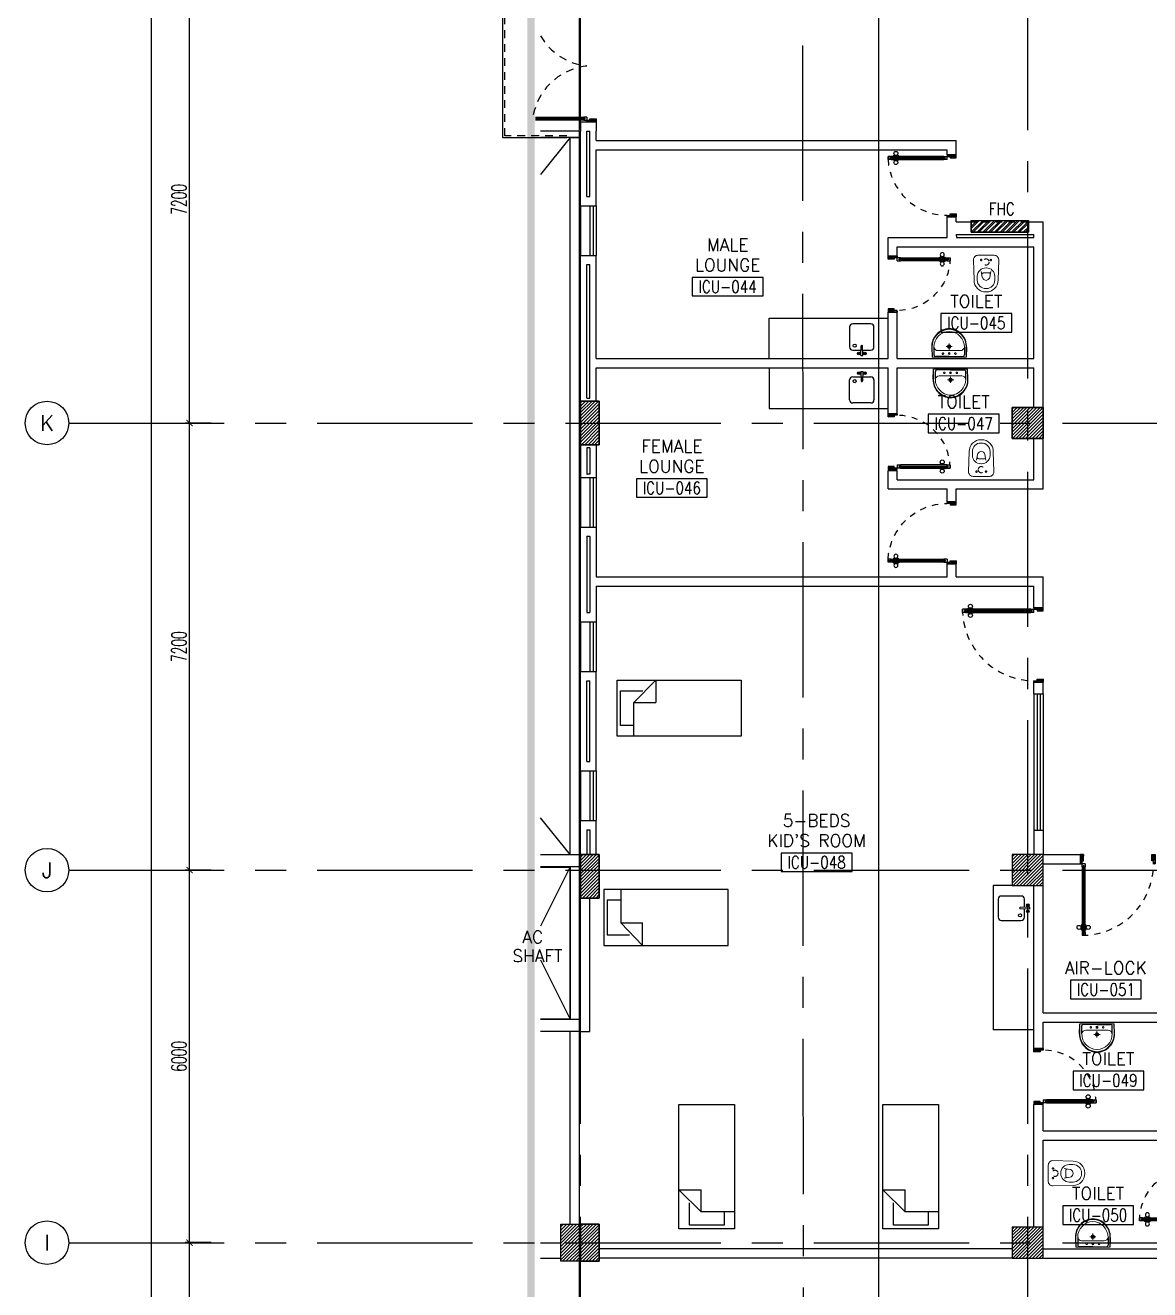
# Model space of a CAD drawing. Extents: x 276011.4 to 276105.3, y 57291.9 to 57371.4.
# Drawn here: x 276011.43 to 276029.54, y 57329.23 to 57349.59 of the extents above; entities that cross this region are included whole.
import ezdxf
from ezdxf.enums import TextEntityAlignment as Align

# ---------------------------------------------------------------- set-up
doc = ezdxf.new("R2010")
doc.units = 0
doc.header["$MEASUREMENT"] = 0
doc.header["$PDMODE"] = 34
for name, pattern in [('CENTER2', [1.125, 0.75, -0.125, 0.125, -0.125]), ('CENTERX2', [4, 2.5, -0.5, 0.5, -0.5]), ('DASHED', [0.75, 0.5, -0.25]), ('HIDDEN', [0.375, 0.25, -0.125]), ('HIDDEN2', [0.1875, 0.125, -0.0625])]:
    doc.linetypes.add(name, pattern=pattern)
doc.layers.get('0').update_dxf_attribs({"color": 11, "linetype": 'CONTINUOUS'})
doc.layers.get('DEFPOINTS').update_dxf_attribs({"color": 11, "linetype": 'CONTINUOUS'})
for name, color, linetype in [('AX-CR', 11, 'CONTINUOUS'), ('AX-DIM', 11, 'CONTINUOUS'), ('AX-TXT', 11, 'CONTINUOUS'), ('AXES', 11, 'CENTERX2'), ('COL', 11, 'CONTINUOUS'), ('DOOR', 11, 'CONTINUOUS'), ('ELEV', 11, 'CONTINUOUS'), ('FHC', 11, 'CONTINUOUS'), ('FIX', 11, 'CONTINUOUS'), ('FUR', 11, 'CONTINUOUS'), ('HAT', 11, 'CONTINUOUS'), ('INSUL', 11, 'CONTINUOUS'), ('NON-MEDICAL', 11, 'CONTINUOUS'), ('RM-BOX', 11, 'CONTINUOUS'), ('RM-NAME', 11, 'CONTINUOUS'), ('RM-NO', 11, 'CONTINUOUS'), ('ROOF', 11, 'CONTINUOUS'), ('SHAFT', 11, 'CONTINUOUS'), ('STR', 11, 'CONTINUOUS'), ('SUNI-FUR', 11, 'CONTINUOUS'), ('WALL', 11, 'CONTINUOUS'), ('WIN', 11, 'CONTINUOUS')]:
    doc.layers.add(name, color=color, linetype=linetype)
doc.styles.add('ROMANS', font='ROMANS.shx', dxfattribs={"width": 0.6})
doc.dimstyles.new('STANDARD in', dxfattribs={"dimtxt": 0.24, "dimasz": 0.1, "dimexe": 0.07, "dimexo": 0.05, "dimgap": 0.05, "dimtad": 1, "dimdec": 0, "dimlfac": 1000, "dimzin": 0, "dimdsep": 46, "dimtxsty": 'ROMANS', "dimblk": 'ARCHTICK', "dimcen": 0.05, "dimdle": 0.05, "dimclrd": 7, "dimclre": 7, "dimclrt": 2, "dimadec": 0, "dimazin": 0, "dimtfac": 1, "dimtdec": 0, "dimtmove": 2, "dimatfit": 3, "dimldrblk": 'ARCHTICK', "dimfxl": 0, "dimtolj": 1, "dimtzin": 0, "dimarcsym": 0})

# ---------------------------------------------------------------- blocks, each defined once
blk = doc.blocks.new('*X80')
at = {"color": 0}
for p, q in [((73379, 149535), (73834, 149990)), ((73379, 149588), (73781, 149990)), ((73379, 149641), (73728, 149990)), ((73379, 149694), (73675, 149990)), ((73379, 149747), (73622, 149990)), ((73379, 149800), (73569, 149990)), ((73379, 149853), (73516, 149990)), ((73379, 149906), (73463, 149990)), ((73379, 149959), (73410, 149990)), ((73387, 149490), (73879, 149982)), ((73440, 149490), (73879, 149929)), ((73493, 149490), (73879, 149876)), ((73546, 149490), (73879, 149822)), ((73599, 149490), (73879, 149769)), ((73653, 149490), (73879, 149716)), ((73706, 149490), (73879, 149663)), ((73759, 149490), (73879, 149610)), ((73812, 149490), (73879, 149557)), ((73865, 149490), (73879, 149504))]:
    blk.add_line(p, q, dxfattribs=at)
blk = doc.blocks.new('*X79')
at = {"color": 0}
for p, q in [((73379, 155527), (73842, 155990)), ((73379, 155580), (73789, 155990)), ((73379, 155633), (73736, 155990)), ((73379, 155686), (73683, 155990)), ((73379, 155739), (73629, 155990)), ((73379, 155793), (73576, 155990)), ((73379, 155846), (73523, 155990)), ((73379, 155899), (73470, 155990)), ((73379, 155952), (73417, 155990)), ((73395, 155490), (73879, 155974)), ((73448, 155490), (73879, 155921)), ((73501, 155490), (73879, 155868)), ((73554, 155490), (73879, 155815)), ((73607, 155490), (73879, 155762)), ((73660, 155490), (73879, 155709)), ((73713, 155490), (73879, 155656)), ((73766, 155490), (73879, 155603)), ((73819, 155490), (73879, 155550)), ((73872, 155490), (73879, 155497))]:
    blk.add_line(p, q, dxfattribs=at)
blk = doc.blocks.new('*X77')
at = {"color": 0}
for p, q in [((73379, 162740), (73829, 163190)), ((73379, 162793), (73776, 163190)), ((73379, 162846), (73723, 163190)), ((73379, 162899), (73670, 163190)), ((73379, 162952), (73617, 163190)), ((73379, 163005), (73564, 163190)), ((73379, 163058), (73511, 163190)), ((73379, 163111), (73458, 163190)), ((73379, 163164), (73405, 163190)), ((73382, 162690), (73879, 163187)), ((73435, 162690), (73879, 163134)), ((73488, 162690), (73879, 163081)), ((73541, 162690), (73879, 163028)), ((73594, 162690), (73879, 162975)), ((73647, 162690), (73879, 162922)), ((73700, 162690), (73879, 162869)), ((73753, 162690), (73879, 162816)), ((73806, 162690), (73879, 162763)), ((73859, 162690), (73879, 162710))]:
    blk.add_line(p, q, dxfattribs=at)
blk = doc.blocks.new('AXL')
at = {"layer": 'AX-CR'}
blk.add_circle((-350, 0), 350, dxfattribs=at)
at = {"layer": 'AX-TXT', "style": 'ROMANS'}
blk.add_attdef('AX', text='', height=250, dxfattribs=at).set_placement((-350, 0), align=Align.MIDDLE)
blk = doc.blocks.new('_ARCHTICK')
at = {"color": 0, "linetype": 'ByBlock', "const_width": 0.15}
blk.add_lwpolyline([(-0.5, -0.5), (0.5, 0.5)], dxfattribs=at)
blk = doc.blocks.new('*D126')
at = {"layer": 'AX-DIM', "color": 7, "lineweight": -2, "ltscale": 0.3}
for p, q in [((276017.488, 57357.833), (276013.396, 57357.833)), ((276013.466, 57298.463), (276013.466, 57357.883)), ((276018.167, 57298.513), (276013.396, 57298.513))]:
    blk.add_line(p, q, dxfattribs=at)
at = {"layer": 'DEFPOINTS', "color": 0, "ltscale": 0.3}
for p in [(276013.466, 57357.833), (276017.538, 57357.833), (276018.217, 57298.513)]:
    blk.add_point(p, dxfattribs=at)
at = {"layer": 'AX-DIM', "color": 7, "lineweight": -2, "ltscale": 0.3, "xscale": 0.1, "yscale": 0.1, "zscale": 0.1}
for p, rotation in [((276013.466, 57357.833), 90), ((276013.466, 57298.513), 270)]:
    blk.add_blockref('_ARCHTICK', p, dxfattribs=dict(at, rotation=rotation))
at = {"layer": 'AX-DIM', "color": 2, "ltscale": 0.3, "insert": (276013.296, 57328.173), "char_height": 0.24, "attachment_point": 5, "rotation": 90, "style": 'ROMANS'}
blk.add_mtext('\\A1;59320', dxfattribs=at)
blk = doc.blocks.new('*D122')
at = {"layer": 'AX-DIM', "color": 7, "lineweight": -2, "ltscale": 0.3}
for p, q in [((276014.428, 57350.383), (276014.008, 57350.383)), ((276014.078, 57343.133), (276014.078, 57350.433)), ((276014.428, 57343.183), (276014.008, 57343.183))]:
    blk.add_line(p, q, dxfattribs=at)
at = {"layer": 'DEFPOINTS', "color": 0, "ltscale": 0.3}
for p in [(276014.078, 57350.383), (276014.478, 57350.383), (276014.478, 57343.183)]:
    blk.add_point(p, dxfattribs=at)
at = {"layer": 'AX-DIM', "color": 7, "lineweight": -2, "ltscale": 0.3, "xscale": 0.1, "yscale": 0.1, "zscale": 0.1}
for p, rotation in [((276014.078, 57350.383), 90), ((276014.078, 57343.183), 270)]:
    blk.add_blockref('_ARCHTICK', p, dxfattribs=dict(at, rotation=rotation))
at = {"layer": 'AX-DIM', "color": 2, "ltscale": 0.3, "insert": (276013.908, 57346.783), "char_height": 0.24, "attachment_point": 5, "rotation": 90, "style": 'ROMANS'}
blk.add_mtext('\\A1;7200', dxfattribs=at)
blk = doc.blocks.new('*D121')
at = {"layer": 'AX-DIM', "color": 7, "lineweight": -2, "ltscale": 0.3}
for p, q in [((276014.428, 57343.183), (276014.008, 57343.183)), ((276014.078, 57335.933), (276014.078, 57343.233)), ((276014.428, 57335.983), (276014.008, 57335.983))]:
    blk.add_line(p, q, dxfattribs=at)
at = {"layer": 'DEFPOINTS', "color": 0, "ltscale": 0.3}
for p in [(276014.078, 57343.183), (276014.478, 57343.183), (276014.478, 57335.983)]:
    blk.add_point(p, dxfattribs=at)
at = {"layer": 'AX-DIM', "color": 7, "lineweight": -2, "ltscale": 0.3, "xscale": 0.1, "yscale": 0.1, "zscale": 0.1}
for p, rotation in [((276014.078, 57343.183), 90), ((276014.078, 57335.983), 270)]:
    blk.add_blockref('_ARCHTICK', p, dxfattribs=dict(at, rotation=rotation))
at = {"layer": 'AX-DIM', "color": 2, "ltscale": 0.3, "insert": (276013.908, 57339.583), "char_height": 0.24, "attachment_point": 5, "rotation": 90, "style": 'ROMANS'}
blk.add_mtext('\\A1;7200', dxfattribs=at)
blk = doc.blocks.new('*D120')
at = {"layer": 'AX-DIM', "color": 7, "lineweight": -2, "ltscale": 0.3}
for p, q in [((276014.428, 57335.983), (276014.008, 57335.983)), ((276014.078, 57329.933), (276014.078, 57336.033)), ((276014.428, 57329.983), (276014.008, 57329.983))]:
    blk.add_line(p, q, dxfattribs=at)
at = {"layer": 'DEFPOINTS', "color": 0, "ltscale": 0.3}
for p in [(276014.078, 57335.983), (276014.478, 57335.983), (276014.478, 57329.983)]:
    blk.add_point(p, dxfattribs=at)
at = {"layer": 'AX-DIM', "color": 7, "lineweight": -2, "ltscale": 0.3, "xscale": 0.1, "yscale": 0.1, "zscale": 0.1}
for p, rotation in [((276014.078, 57335.983), 90), ((276014.078, 57329.983), 270)]:
    blk.add_blockref('_ARCHTICK', p, dxfattribs=dict(at, rotation=rotation))
at = {"layer": 'AX-DIM', "color": 2, "ltscale": 0.3, "insert": (276013.908, 57332.983), "char_height": 0.24, "attachment_point": 5, "rotation": 90, "style": 'ROMANS'}
blk.add_mtext('\\A1;6000', dxfattribs=at)
blk = doc.blocks.new('*D119')
at = {"layer": 'AX-DIM', "color": 7, "lineweight": -2, "ltscale": 0.3}
for p, q in [((276014.078, 57326.333), (276014.078, 57330.033)), ((276014.428, 57329.983), (276014.008, 57329.983)), ((276014.428, 57326.383), (276014.008, 57326.383))]:
    blk.add_line(p, q, dxfattribs=at)
at = {"layer": 'DEFPOINTS', "color": 0, "ltscale": 0.3}
for p in [(276014.078, 57329.983), (276014.478, 57329.983), (276014.478, 57326.383)]:
    blk.add_point(p, dxfattribs=at)
at = {"layer": 'AX-DIM', "color": 7, "lineweight": -2, "ltscale": 0.3, "xscale": 0.1, "yscale": 0.1, "zscale": 0.1}
for p, rotation in [((276014.078, 57329.983), 90), ((276014.078, 57326.383), 270)]:
    blk.add_blockref('_ARCHTICK', p, dxfattribs=dict(at, rotation=rotation))
at = {"layer": 'AX-DIM', "color": 2, "ltscale": 0.3, "insert": (276013.908, 57328.183), "char_height": 0.24, "attachment_point": 5, "rotation": 90, "style": 'ROMANS'}
blk.add_mtext('\\A1;3600', dxfattribs=at)
blk = doc.blocks.new('COL50')
at = {"layer": 'COL'}
blk.add_lwpolyline([(-250, 250), (-250, -250), (250, -250), (250, 250)], close=True, dxfattribs=at)
blk = doc.blocks.new('RM1')
at = {"layer": 'RM-BOX'}
blk.add_lwpolyline([(570, -200), (-570, -200), (-570, -500), (570, -500)], close=True, dxfattribs=at)
at = {"layer": 'RM-NAME', "style": 'ROMANS'}
for tag, p in [('ROOMNAME1', (0, 324)), ('ROOMNAME2', (0, 0))]:
    blk.add_attdef(tag, text='', height=200, dxfattribs=at).set_placement(p, align=Align.MIDDLE)
at = {"layer": 'RM-NO', "style": 'ROMANS', "width": 0.8}
blk.add_attdef('ROOMNO', text='', height=200, dxfattribs=at).set_placement((0, -350), align=Align.MIDDLE)
blk = doc.blocks.new('DOOR90')
at = {"layer": 'DOOR', "color": 0, "linetype": 'ByBlock'}
for p, q in [((-150, 0), (-150, -25)), ((-150, 0), (0, 0)), ((0, -50), (0, 0)), ((-1000, -25), (-1000, -75)), ((-1000, -75), (-1000, -25)), ((-950, -25), (-1000, -25)), ((-950, -75), (-1000, -75)), ((-970, -42), (-970, -58)), ((-950, -42), (-970, -42)), ((-950, -58), (-970, -58)), ((-950, -25), (-950, -42)), ((-950, -58), (-950, -75)), ((-918, -25), (-918, -18)), ((-828, -18), (-918, -18)), ((-918, -75), (-918, -82)), ((-828, -82), (-918, -82)), ((-905, -18), (-905, -9)), ((-905, -9), (-840, -9)), ((-905, -18), (-840, -18)), ((-905, -82), (-905, -91)), ((-905, -82), (-840, -82)), ((-905, -91), (-840, -91)), ((-840, -18), (-840, -9)), ((-840, -82), (-840, -91)), ((-828, -25), (-828, -18)), ((-828, -75), (-828, -82)), ((-200, -42), (-200, -25)), ((-200, -25), (-150, -25)), ((-180, -42), (-200, -42)), ((-200, -75), (-200, -58)), ((-200, -58), (-180, -58)), ((-150, -75), (-200, -75)), ((-180, -58), (-180, -42)), ((-150, -75), (-150, -25)), ((-150, -25), (-100, -25)), ((-100, -25), (-100, -50)), ((-100, -50), (0, -50)), ((-150, -900), (-150, -875)), ((-150, -875), (-100, -875)), ((0, -900), (-150, -900)), ((-150, -900), (0, -900)), ((-100, -850), (0, -850)), ((-100, -875), (-100, -850)), ((0, -850), (0, -900))]:
    blk.add_line(p, q, dxfattribs=at)
at = {"layer": 'DOOR', "color": 9, "linetype": 'ByBlock'}
for p, q in [((0, -50), (-114, 0)), ((0, -50), (-40, 0)), ((0, -50), (-100, -37)), ((0, -850), (-114, -900)), ((0, -850), (-100, -863)), ((0, -850), (-40, -900))]:
    blk.add_line(p, q, dxfattribs=at)
at = {"layer": 'DOOR', "linetype": 'ByBlock'}
for p, q in [((-200, -25), (-950, -25)), ((-200, -42), (-950, -42)), ((-200, -58), (-950, -58)), ((-950, -75), (-200, -75))]:
    blk.add_line(p, q, dxfattribs=at)
at = {"layer": 'DOOR', "color": 0, "linetype": 'ByBlock'}
for centre in [(-873, 24), (-873, -124)]:
    blk.add_circle(centre, 32.4, dxfattribs=at)
at = {"layer": 'DOOR', "color": 9, "linetype": 'ByBlock'}
for centre, radius, start, end in [((0, -50), 154, 161.1053, 166.2858), ((0, -50), 134, 158.1598, 169.28), ((0, -50), 94.4, 148.0182, 180), ((0, -50), 74.4, 137.7764, 180), ((0, -50), 114, 154.0838, 167.3774), ((0, -50), 54.4, 113.2074, 180), ((0, -50), 34.4, 90, 180), ((0, -50), 14.4, 90, 180), ((0, -850), 154, 193.7142, 198.8947), ((0, -850), 134, 190.72, 201.8402), ((0, -850), 94.4, 180, 211.9818), ((0, -850), 74.4, 180, 222.2236), ((0, -850), 54.4, 180, 246.7926), ((0, -850), 34.4, 180, 270), ((0, -850), 14.4, 180, 270)]:
    blk.add_arc(centre, radius, start, end, dxfattribs=at)
at = {"layer": 'DOOR', "linetype": 'HIDDEN', "ltscale": 0.5}
blk.add_arc((-150, -25), 850, 180, 270, dxfattribs=at)
blk = doc.blocks.new('DOOR100')
at = {"layer": 'DOOR', "color": 0, "linetype": 'ByBlock'}
for p, q in [((-25, 1300), (-75, 1300)), ((-75, 1300), (-25, 1300)), ((-75, 1250), (-75, 1300)), ((-58, 1250), (-75, 1250)), ((-42, 1270), (-58, 1270)), ((-58, 1250), (-58, 1270)), ((-42, 1250), (-42, 1270)), ((-25, 1250), (-42, 1250)), ((-25, 1250), (-25, 1300)), ((-82, 1205), (-91, 1205)), ((-91, 1205), (-91, 1140)), ((-82, 1140), (-91, 1140)), ((-75, 1218), (-82, 1218)), ((-82, 1128), (-82, 1218)), ((-82, 1205), (-82, 1140)), ((-75, 1128), (-82, 1128)), ((-25, 1218), (-18, 1218)), ((-25, 1128), (-18, 1128)), ((-18, 1128), (-18, 1218)), ((-18, 1205), (-9, 1205)), ((-18, 1205), (-18, 1140)), ((-18, 1140), (-9, 1140)), ((-9, 1205), (-9, 1140)), ((-1200, 0), (-1200, 150)), ((-1200, 150), (-1175, 150)), ((-1200, 150), (-1200, 0)), ((-1150, 0), (-1200, 0)), ((-1175, 150), (-1175, 100)), ((-1175, 100), (-1150, 100)), ((-1150, 100), (-1150, 0)), ((-75, 200), (-58, 200)), ((-75, 150), (-75, 200)), ((-75, 150), (-25, 150)), ((-58, 200), (-58, 180)), ((-58, 180), (-42, 180)), ((-50, 100), (-50, 0)), ((-25, 100), (-50, 100)), ((-50, 0), (0, 0)), ((-42, 200), (-25, 200)), ((-42, 180), (-42, 200)), ((-25, 200), (-25, 150)), ((0, 150), (-25, 150)), ((-25, 150), (-25, 100)), ((0, 150), (0, 0))]:
    blk.add_line(p, q, dxfattribs=at)
at = {"layer": 'DOOR', "linetype": 'ByBlock'}
for p, q in [((-75, 1250), (-75, 200)), ((-58, 200), (-58, 1250)), ((-42, 200), (-42, 1250)), ((-25, 200), (-25, 1250)), ((0, 0), (0, 150))]:
    blk.add_line(p, q, dxfattribs=at)
at = {"layer": 'DOOR', "color": 9, "linetype": 'ByBlock'}
for p, q in [((-1150, 0), (-1200, 114)), ((-1150, 0), (-1200, 40)), ((-1150, 0), (-1163, 100)), ((-50, 0), (0, 114)), ((-50, 0), (-37, 100)), ((-50, 0), (0, 40))]:
    blk.add_line(p, q, dxfattribs=at)
at = {"layer": 'DOOR', "color": 0, "linetype": 'ByBlock'}
for centre in [(-124, 1173), (24, 1173)]:
    blk.add_circle(centre, 32.4, dxfattribs=at)
at = {"layer": 'DOOR', "linetype": 'HIDDEN', "ltscale": 0.5}
blk.add_arc((-25, 150), 1150, 90, 180.0001, dxfattribs=at)
at = {"layer": 'DOOR', "color": 9, "linetype": 'ByBlock'}
for centre, radius, start, end in [((-1150, 0), 154, 103.7142, 108.8947), ((-1150, 0), 134, 100.72, 111.8402), ((-1150, 0), 94.4, 90, 121.9818), ((-1150, 0), 74.4, 90, 132.2236), ((-1150, 0), 54.4, 90, 156.7926), ((-1150, 0), 34.4, 90, 180), ((-1150, 0), 14.4, 90, 180), ((-50, 0), 94.4, 58.0182, 90), ((-50, 0), 74.4, 47.7764, 90), ((-50, 0), 54.4, 23.2074, 90), ((-50, 0), 34.4, 0, 90), ((-50, 0), 14.4, 0, 90), ((-50, 0), 134, 68.1598, 79.28), ((-50, 0), 114, 64.0838, 77.3774), ((-50, 0), 154, 71.1053, 76.2858)]:
    blk.add_arc(centre, radius, start, end, dxfattribs=at)
blk = doc.blocks.new('C11')
at = {"layer": 'HAT'}
h = blk.add_hatch(dxfattribs=at)
h.set_pattern_fill('ANSI31', color=256, scale=300, style=0)
h.set_pattern_definition([(45, (-248556.182, -75061.005), (-26.5165043, 26.5165043), [])])
h.paths.add_polyline_path([(300, 700), (0, 700), (0, 350), (300, 350)])
h.paths.add_polyline_path([(300, 350), (0, 350), (0, 0), (300, 0)])
at = {"layer": 'COL'}
blk.add_lwpolyline([(300, 700), (300, 0), (0, 0), (0, 700)], close=True, dxfattribs=at)
blk = doc.blocks.new('C5V')
at = {"layer": 'HAT'}
h = blk.add_hatch(dxfattribs=at)
h.set_pattern_fill('ANSI31', color=256, scale=300, style=0)
h.set_pattern_definition([(45, (-249196.182, -54711.005), (-26.5165043, 26.5165043), [])])
h.paths.add_polyline_path([(-20, 600), (-320, 600), (-320, 300), (-20, 300)])
h.paths.add_polyline_path([(-20, 300), (-320, 300), (-320, 0), (-20, 0)])
h = blk.add_hatch(dxfattribs=at)
h.set_pattern_fill('ANSI31', color=256, scale=300, style=0)
h.set_pattern_definition([(45, (-248876.182, -54711.005), (-26.5165043, 26.5165043), [])])
h.paths.add_polyline_path([(300, 600), (0, 600), (0, 300), (300, 300)])
h.paths.add_polyline_path([(300, 300), (0, 300), (0, 0), (300, 0)])
at = {"layer": 'COL'}
for points in [[(-20, 600), (-20, 0), (-320, 0), (-320, 600)], [(300, 600), (300, 0), (0, 0), (0, 600)]]:
    blk.add_lwpolyline(points, close=True, dxfattribs=at)
blk = doc.blocks.new('FHC')
at = {"layer": 'FHC', "linetype": 'ByBlock', "ltscale": 0.3}
h = blk.add_hatch(dxfattribs=at)
h.set_pattern_fill('ANSI32', color=250, scale=175, style=0)
h.set_pattern_definition([(45, (-232656.18, -31241.005), (-46.403883, 46.403883), []), (45, (-232625.246, -31241.005), (-46.403883, 46.403883), [])])
h.paths.add_polyline_path([(460, -190), (460, 0), (-460, 0), (-460, -190)])
h.paths.add_polyline_path([(-673, -611), (-673, -190), (-410, -190), (-410, -611)], flags=9)
blk.add_lwpolyline([(-460, 0), (460, 0), (460, -190), (-460, -190)], close=True, dxfattribs=at)
blk = doc.blocks.new('DOOR-10')
at = {"layer": 'DOOR', "color": 0, "linetype": 'ByBlock'}
for p, q in [((-26, 1100), (-76, 1100)), ((-76, 1100), (-26, 1100)), ((-76, 1050), (-76, 1100)), ((-59, 1050), (-76, 1050)), ((-43, 1070), (-59, 1070)), ((-59, 1050), (-59, 1070)), ((-43, 1050), (-43, 1070)), ((-26, 1050), (-43, 1050)), ((-26, 1050), (-26, 1100)), ((-83, 1005), (-92, 1005)), ((-92, 1005), (-92, 940)), ((-83, 940), (-92, 940)), ((-76, 1018), (-83, 1018)), ((-83, 928), (-83, 1018)), ((-83, 1005), (-83, 940)), ((-76, 928), (-83, 928)), ((-26, 1018), (-18, 1018)), ((-26, 928), (-18, 928)), ((-18, 928), (-18, 1018)), ((-18, 1005), (-9, 1005)), ((-18, 1005), (-18, 940)), ((-18, 940), (-9, 940)), ((-9, 1005), (-9, 940)), ((-1001, 0), (-1001, 150)), ((-1001, 150), (-976, 150)), ((-1001, 150), (-1001, 0)), ((-951, 0), (-1001, 0)), ((-976, 150), (-976, 100)), ((-976, 100), (-951, 100)), ((-951, 100), (-951, 0)), ((-76, 200), (-59, 200)), ((-76, 150), (-76, 200)), ((-76, 150), (-26, 150)), ((-59, 200), (-59, 180)), ((-59, 180), (-43, 180)), ((-51, 100), (-51, 0)), ((-26, 100), (-51, 100)), ((-51, 0), (-1, 0)), ((-43, 200), (-26, 200)), ((-43, 180), (-43, 200)), ((-26, 200), (-26, 150)), ((-1, 150), (-26, 150)), ((-26, 150), (-26, 100))]:
    blk.add_line(p, q, dxfattribs=at)
at = {"layer": 'DOOR', "linetype": 'ByBlock'}
for p, q in [((-76, 1050), (-76, 200)), ((-59, 200), (-59, 1050)), ((-43, 200), (-43, 1050)), ((-26, 200), (-26, 1050))]:
    blk.add_line(p, q, dxfattribs=at)
at = {"layer": 'DOOR', "color": 9, "linetype": 'ByBlock'}
for p, q in [((-951, 0), (-1001, 114)), ((-951, 0), (-1001, 40)), ((-951, 0), (-964, 100)), ((-51, 0), (-1, 114)), ((-51, 0), (-37, 100)), ((-51, 0), (-1, 40)), ((-1, 0), (-1, 150))]:
    blk.add_line(p, q, dxfattribs=at)
at = {"layer": 'DOOR', "color": 0, "linetype": 'ByBlock'}
for centre in [(-124, 973), (23, 973)]:
    blk.add_circle(centre, 32.4, dxfattribs=at)
at = {"layer": 'DOOR', "linetype": 'HIDDEN', "ltscale": 0.5}
blk.add_arc((-23, 149), 952, 93.1482, 179.9482, dxfattribs=at)
at = {"layer": 'DOOR', "color": 9, "linetype": 'ByBlock'}
for centre, radius, start, end in [((-951, 0), 154, 103.7142, 108.8947), ((-951, 0), 134, 100.72, 111.8402), ((-951, 0), 94.4, 90, 121.9818), ((-951, 0), 74.4, 90, 132.2236), ((-951, 0), 54.4, 90, 156.7926), ((-951, 0), 34.4, 90, 180), ((-951, 0), 14.4, 90, 180), ((-51, 0), 94.4, 58.0182, 90), ((-51, 0), 74.4, 47.7764, 90), ((-51, 0), 54.4, 23.2074, 90), ((-51, 0), 34.4, 0, 90), ((-51, 0), 14.4, 0, 90), ((-51, 0), 134, 68.1598, 79.28), ((-51, 0), 114, 64.0838, 77.3774), ((-51, 0), 154, 71.1053, 76.2858)]:
    blk.add_arc(centre, radius, start, end, dxfattribs=at)
blk = doc.blocks.new('WC1')
at = {"layer": 'FIX', "lineweight": 20}
for p, q in [((-210, 204), (-538, 194)), ((-727, 5), (-727, -5)), ((-674, 5), (-674, -5)), ((-534, 24), (-540, 0)), ((-540, 0), (-534, -24)), ((-475, 141), (-538, 141)), ((-395, 76), (-490, 60)), ((-339, 5), (-339, -5)), ((-538, -141), (-475, -141)), ((-538, -194), (-210, -204)), ((-490, -60), (-395, -76))]:
    blk.add_line(p, q, dxfattribs=at)
at = {"layer": 'FIX', "linetype": 'Continuous', "lineweight": 20}
blk.add_line((-420, -47), (-420, 45), dxfattribs=at)
at = {"layer": 'FIX', "lineweight": 20}
blk.add_lwpolyline([(-213, -204), (-210, -204, 0.414214), (-137, -131), (-137, 0), (-137, 131, 0.414214), (-210, 204)], format="xyb", dxfattribs=at)
at = {"layer": 'FIX', "linetype": 'HIDDEN2', "lineweight": 20, "ltscale": 0.3}
blk.add_circle((-245, 0), 49.8, dxfattribs=at)
at = {"layer": 'FIX', "linetype": 'HIDDEN', "lineweight": 20, "ltscale": 0.05}
for centre in [(-213, 78), (-213, -77)]:
    blk.add_circle(centre, 11.6, dxfattribs=at)
at = {"layer": 'FIX', "lineweight": 20}
for centre, radius, start, end in [((-538, 5), 189, 90, 180), ((-538, 5), 136, 90, 180), ((-473, -7), 68.2, 128.9242, 152.8468), ((-464, -18), 82, 108.496, 128.9242), ((-475, 5), 136, 360, 90), ((-538, -5), 189, 180, 270), ((-538, -5), 136, 180, 270), ((-473, 7), 68.2, 207.1532, 231.0758), ((-464, 18), 82, 231.0758, 251.504), ((-475, -5), 136, 270, 0)]:
    blk.add_arc(centre, radius, start, end, dxfattribs=at)
at = {"layer": 'FIX', "linetype": 'Continuous', "lineweight": 20}
for centre, start, end in [((-443, 46), 357.6662, 91.6121), ((-442, -46), 268.3879, 2.3338)]:
    blk.add_arc(centre, 22.3, start, end, dxfattribs=at)
blk = doc.blocks.new('LAV1')
at = {"layer": 'FIX', "linetype": 'ByBlock', "ltscale": 0.3}
for p, q in [((-280, 210), (-275, 50)), ((-245, 210), (-245, 85)), ((245, 210), (245, 85)), ((280, 210), (275, 50)), ((0, 60), (-220, 60)), ((0, 60), (220, 60))]:
    blk.add_line(p, q, dxfattribs=at)
at = {"layer": 'FIX', "linetype": 'Continuous', "lineweight": 20}
for p, q in [((-275, 210), (-275, 50)), ((275, 210), (275, 50)), ((0, 50), (-275, 50)), ((0, 50), (-252, 50)), ((0, 155), (-181, 155)), ((0, 155), (181, 155)), ((0, 50), (252, 50)), ((0, 50), (275, 50))]:
    blk.add_line(p, q, dxfattribs=at)
at = {"layer": 'FIX', "linetype": 'DASHED', "lineweight": 20, "ltscale": 0.05}
for p, q in [((50, 220), (-50, 220)), ((0, 170), (0, 270)), ((0, 170), (0, 270))]:
    blk.add_line(p, q, dxfattribs=at)
at = {"layer": 'FIX', "lineweight": 20}
for p, q in [((16, 107), (-15, 107)), ((0, 92), (0, 123))]:
    blk.add_line(p, q, dxfattribs=at)
for centre, radius in [((0, 220), 29.5), ((0, 220), 22.5), ((0, 107), 15.5)]:
    blk.add_circle(centre, radius, dxfattribs=at)
at = {"layer": 'FIX', "linetype": 'HIDDEN', "lineweight": 20, "ltscale": 0.05}
for centre in [(-100, 107), (100, 107)]:
    blk.add_circle(centre, 12.4, dxfattribs=at)
at = {"layer": 'FIX', "linetype": 'ByBlock', "ltscale": 0.3}
for centre, radius, start, end in [((7, 220), 287, 91.3776, 182.0064), ((-7, 220), 287, 357.9936, 88.6224), ((-220, 85), 24.9, 179.7021, 269.9486), ((220, 85), 24.9, 270.0514, 0.2979)]:
    blk.add_arc(centre, radius, start, end, dxfattribs=at)
at = {"layer": 'FIX', "linetype": 'Continuous', "lineweight": 20}
for centre, radius, start, end in [((8, 217), 283, 91.6988, 181.351), ((8, 212), 253, 91.7328, 180.4884), ((-8, 217), 283, 358.649, 88.3012), ((-8, 212), 253, 359.5116, 88.2672), ((-179, 222), 66.9, 190.2006, 268.0786), ((179, 222), 66.9, 271.9214, 349.7994)]:
    blk.add_arc(centre, radius, start, end, dxfattribs=at)

msp = doc.modelspace()

# ---------------------------------------------------------------- linework, layer by layer
at = {"layer": 'AXES'}
for p, q in [((276027.5755, 57291.8986), (276027.5755, 57370.7113)), ((276020.3555, 57291.8986), (276020.3555, 57370.3613)), ((276020.3755, 57291.8986), (276020.3755, 57370.3613)), ((276023.9755, 57298.7629), (276023.9505, 57357.5829)), ((276012.1331, 57343.1829), (276036.5755, 57343.1829)), ((276012.1331, 57335.9829), (276036.5755, 57335.9829)), ((276012.1331, 57329.9829), (276036.5755, 57329.9829))]:
    msp.add_line(p, q, dxfattribs=at)
at = {"layer": 'COL'}
for points in [[(276019.729, 57336.2329), (276020.3555, 57336.2329), (276020.3555, 57336.0329), (276019.729, 57336.0329)], [(276019.729, 57333.5829), (276020.3555, 57333.5829), (276020.3555, 57333.3829), (276019.729, 57333.3829)]]:
    msp.add_lwpolyline(points, dxfattribs=at)
at = {"layer": 'DOOR', "linetype": 'ByBlock'}
for p, q in [((276019.6505, 57348.1079), (276020.4255, 57348.1079)), ((276020.4255, 57348.0909), (276019.6505, 57348.0909)), ((276020.4255, 57348.0749), (276019.6505, 57348.0749)), ((276020.4255, 57348.0579), (276019.6505, 57348.0579))]:
    msp.add_line(p, q, dxfattribs=at)
at = {"layer": 'DOOR', "color": 0, "linetype": 'ByBlock'}
for p, q in [((276020.4255, 57348.1079), (276020.4255, 57348.0909)), ((276020.4755, 57348.1079), (276020.4255, 57348.1079)), ((276020.4255, 57348.0909), (276020.4455, 57348.0909)), ((276020.4255, 57348.0749), (276020.4255, 57348.0579)), ((276020.4455, 57348.0749), (276020.4255, 57348.0749)), ((276020.4255, 57348.0579), (276020.4755, 57348.0579)), ((276020.4455, 57348.0909), (276020.4455, 57348.0749)), ((276020.4755, 57348.1079), (276020.4755, 57348.0579)), ((276020.4755, 57348.0329), (276020.4755, 57348.0579)), ((276020.4755, 57348.0579), (276020.5255, 57348.0579)), ((276020.6255, 57348.0329), (276020.4755, 57348.0329)), ((276020.5255, 57348.0829), (276020.6255, 57348.0829)), ((276020.5255, 57348.0579), (276020.5255, 57348.0829)), ((276020.6255, 57348.0829), (276020.6255, 57348.0329))]:
    msp.add_line(p, q, dxfattribs=at)
at = {"layer": 'DOOR', "color": 9, "linetype": 'ByBlock'}
for q in [(276020.5118, 57348.0329), (276020.5255, 57348.0696), (276020.5854, 57348.0329)]:
    msp.add_line((276020.6255, 57348.0829), q, dxfattribs=at)
at = {"layer": 'DOOR', "linetype": 'HIDDEN', "ltscale": 0.5}
for centre, start, end in [((276020.5827, 57349.9152), 210.22773, 263.76895), ((276020.5827, 57347.9507), 96.23105, 173.76905)]:
    msp.add_arc(centre, 0.9881, start, end, dxfattribs=at)
at = {"layer": 'DOOR', "color": 9, "linetype": 'ByBlock'}
for radius, start, end in [(0.1544, 193.71423, 198.89471), (0.1344, 190.71998, 201.84015), (0.1144, 192.62257, 205.91616), (0.0944, 180, 211.98181), (0.0744, 180, 222.22357), (0.0544, 180, 246.79262), (0.0344, 180, 270), (0.0144, 180, 270)]:
    msp.add_arc((276020.6255, 57348.0829), radius, start, end, dxfattribs=at)
at = {"layer": 'ELEV', "linetype": 'CENTER2', "const_width": 0.12}
msp.add_lwpolyline([(276019.5748, 57297.3867), (276019.5748, 57361.2249)], dxfattribs=at)
at = {"layer": 'FUR'}
for p, q in [((276020.9626, 57339.0411), (276022.9626, 57339.0411)), ((276020.9626, 57338.1411), (276020.9626, 57339.0411)), ((276021.2343, 57338.68), (276021.5877, 57339.0411)), ((276021.5877, 57339.0411), (276021.5877, 57338.68)), ((276022.9626, 57339.0411), (276022.9626, 57338.1411)), ((276021.0181, 57338.869), (276021.3778, 57338.869)), ((276021.0181, 57338.311), (276021.0181, 57338.869)), ((276021.2343, 57338.68), (276021.5877, 57338.68)), ((276021.2343, 57338.1411), (276021.2343, 57338.68)), ((276021.2343, 57338.311), (276021.0181, 57338.311)), ((276022.9626, 57338.1411), (276020.9626, 57338.1411)), ((276022.7494, 57335.6704), (276020.7494, 57335.6704)), ((276020.7494, 57335.6704), (276020.7494, 57334.7704)), ((276021.021, 57335.6704), (276021.021, 57335.1316)), ((276022.7494, 57334.7704), (276022.7494, 57335.6704)), ((276020.8048, 57335.5005), (276020.8048, 57334.9426)), ((276021.021, 57335.5005), (276020.8048, 57335.5005)), ((276021.021, 57335.1316), (276021.3744, 57335.1316)), ((276021.021, 57335.1316), (276021.3744, 57334.7704)), ((276021.3744, 57334.7704), (276021.3744, 57335.1316)), ((276020.8048, 57334.9426), (276021.1645, 57334.9426)), ((276020.7494, 57334.7704), (276022.7494, 57334.7704)), ((276021.9549, 57330.2073), (276021.9549, 57332.2073)), ((276021.9549, 57332.2073), (276022.8549, 57332.2073)), ((276022.8549, 57332.2073), (276022.8549, 57330.2073)), ((276025.241, 57330.2073), (276025.241, 57332.2073)), ((276025.241, 57332.2073), (276026.141, 57332.2073)), ((276026.141, 57332.2073), (276026.141, 57330.2073)), ((276021.9549, 57330.8323), (276022.3161, 57330.8323)), ((276022.3161, 57330.4789), (276021.9549, 57330.8323)), ((276022.3161, 57330.4789), (276022.3161, 57330.8323)), ((276025.241, 57330.8323), (276025.6021, 57330.8323)), ((276025.6021, 57330.4789), (276025.241, 57330.8323)), ((276025.6021, 57330.4789), (276025.6021, 57330.8323)), ((276022.1271, 57330.2627), (276022.1271, 57330.6224)), ((276022.8549, 57330.4789), (276022.3161, 57330.4789)), ((276022.685, 57330.4789), (276022.685, 57330.2627)), ((276025.4132, 57330.2627), (276025.4132, 57330.6224)), ((276026.141, 57330.4789), (276025.6021, 57330.4789)), ((276025.9711, 57330.4789), (276025.9711, 57330.2627)), ((276022.685, 57330.2627), (276022.1271, 57330.2627)), ((276025.9711, 57330.2627), (276025.4132, 57330.2627)), ((276022.8549, 57330.2073), (276021.9549, 57330.2073)), ((276026.141, 57330.2073), (276025.241, 57330.2073))]:
    msp.add_line(p, q, dxfattribs=at)
at = {"layer": 'INSUL'}
for p, q in [((276020.4755, 57346.8329), (276020.4755, 57347.8829)), ((276020.4755, 57347.8829), (276020.5255, 57347.8829)), ((276020.5255, 57346.8329), (276020.5255, 57347.8829)), ((276020.4755, 57346.8329), (276020.5255, 57346.8329)), ((276020.4755, 57343.5859), (276020.4755, 57345.7329)), ((276020.4755, 57345.7329), (276020.5255, 57345.7329)), ((276020.5255, 57343.5859), (276020.5255, 57345.7329)), ((276020.4785, 57343.5829), (276020.5225, 57343.5829)), ((276020.4755, 57342.7829), (276020.4755, 57342.3609)), ((276020.5255, 57342.7829), (276020.4755, 57342.7829)), ((276020.5255, 57342.7829), (276020.5255, 57342.3609)), ((276020.5225, 57342.3579), (276020.4785, 57342.3579)), ((276020.4755, 57341.3549), (276020.4755, 57340.1329)), ((276020.4785, 57341.3579), (276020.5225, 57341.3579)), ((276020.5255, 57341.3549), (276020.5255, 57340.1329)), ((276020.4755, 57340.1329), (276020.5255, 57340.1329)), ((276020.4755, 57337.7329), (276020.4755, 57339.0329)), ((276020.4755, 57339.0329), (276020.5255, 57339.0329)), ((276020.5255, 57337.7329), (276020.5255, 57339.0329)), ((276020.4755, 57337.7329), (276020.5255, 57337.7329)), ((276020.4755, 57336.6329), (276020.4755, 57336.2329)), ((276020.4755, 57336.6329), (276020.5255, 57336.6329)), ((276020.5255, 57336.6329), (276020.5255, 57336.2329))]:
    msp.add_line(p, q, dxfattribs=at)
for centre, start, end in [((276020.4785, 57343.5859), 180, 270), ((276020.5225, 57343.5859), 270, 360), ((276020.4785, 57342.3609), 180, 270), ((276020.5225, 57342.3609), 270, 360), ((276020.4785, 57341.3549), 90, 180), ((276020.5225, 57341.3549), 360, 90)]:
    msp.add_arc(centre, 0.003, start, end, dxfattribs=at)
at = {"layer": 'NON-MEDICAL'}
for p, q in [((276023.411, 57344.8704), (276025.3255, 57344.8704)), ((276023.411, 57344.2204), (276023.411, 57344.8704)), ((276024.7068, 57344.7296), (276024.7068, 57344.4085)), ((276025.0496, 57344.7795), (276024.7567, 57344.7795)), ((276025.0995, 57344.4085), (276025.0995, 57344.7296)), ((276024.7567, 57344.3586), (276024.8931, 57344.3586)), ((276024.8871, 57344.2704), (276024.8931, 57344.4257)), ((276024.9191, 57344.2704), (276024.9131, 57344.4257)), ((276024.9131, 57344.3586), (276025.0496, 57344.3586)), ((276024.8871, 57344.2704), (276024.9191, 57344.2704)), ((276023.411, 57344.065), (276023.411, 57343.415)), ((276024.7068, 57343.5558), (276024.7068, 57343.8769)), ((276024.7567, 57343.9268), (276024.8931, 57343.9268)), ((276024.8871, 57344.015), (276024.9191, 57344.015)), ((276024.8871, 57344.015), (276024.8931, 57343.8597)), ((276024.9191, 57344.015), (276024.9131, 57343.8597)), ((276024.9131, 57343.9268), (276025.0496, 57343.9268)), ((276025.0995, 57343.8769), (276025.0995, 57343.5558)), ((276025.0496, 57343.506), (276024.7567, 57343.506)), ((276023.411, 57343.415), (276025.3255, 57343.415)), ((276027.3206, 57335.7329), (276027.0206, 57335.7329)), ((276027.0206, 57335.7329), (276027.0206, 57333.412)), ((276027.1001, 57335.5158), (276027.1001, 57335.2228)), ((276027.4711, 57335.5656), (276027.15, 57335.5656)), ((276027.5209, 57335.3793), (276027.5209, 57335.5158)), ((276027.6091, 57335.3853), (276027.4539, 57335.3793)), ((276027.6091, 57335.3533), (276027.4539, 57335.3593)), ((276027.5209, 57335.2228), (276027.5209, 57335.3593)), ((276027.6091, 57335.3533), (276027.6091, 57335.3853)), ((276027.15, 57335.173), (276027.4711, 57335.173)), ((276027.6706, 57333.412), (276027.0206, 57333.412))]:
    msp.add_line(p, q, dxfattribs=at)
for centre, radius in [((276024.7887, 57344.4281), 0.0255), ((276024.8534, 57344.3015), 0.0217), ((276024.8534, 57344.3015), 0.014), ((276024.9529, 57344.3015), 0.0217), ((276024.9529, 57344.3015), 0.014), ((276024.7887, 57343.8574), 0.0255), ((276024.8534, 57343.9839), 0.0217), ((276024.8534, 57343.9839), 0.014), ((276024.9529, 57343.9839), 0.0217), ((276024.9529, 57343.9839), 0.014), ((276027.5781, 57335.4191), 0.0217), ((276027.5781, 57335.3195), 0.0217), ((276027.5781, 57335.4191), 0.014), ((276027.5781, 57335.3195), 0.014), ((276027.4515, 57335.2548), 0.0255)]:
    msp.add_circle(centre, radius, dxfattribs=at)
for centre, radius, start, end in [((276024.7567, 57344.7296), 0.0499, 90, 180), ((276025.0496, 57344.7296), 0.0499, 0, 90), ((276024.7567, 57344.4085), 0.0499, 180, 270), ((276024.9031, 57344.4257), 0.00997, 0, 180), ((276025.0496, 57344.4085), 0.0499, 270, 0), ((276024.7567, 57343.8769), 0.0499, 90, 180), ((276025.0496, 57343.8769), 0.0499, 0, 90), ((276024.9031, 57343.8597), 0.00997, 180, 0), ((276024.7567, 57343.5558), 0.0499, 180, 270), ((276025.0496, 57343.5558), 0.0499, 270, 0), ((276027.15, 57335.5158), 0.0499, 90, 180), ((276027.4711, 57335.5158), 0.0499, 0, 90), ((276027.4539, 57335.3693), 0.00997, 90, 270), ((276027.15, 57335.2228), 0.0499, 180, 270), ((276027.4711, 57335.2228), 0.0499, 270, 0)]:
    msp.add_arc(centre, radius, start, end, dxfattribs=at)
at = {"layer": 'ROOF'}
for p, q in [((276020.3555, 57347.8829), (276019.729, 57347.8829)), ((276020.3555, 57347.7829), (276019.729, 57347.7829)), ((276020.2055, 57336.2329), (276020.2055, 57347.7829)), ((276020.2055, 57347.7829), (276020.3499, 57347.7829)), ((276020.3555, 57336.2329), (276020.3555, 57347.7779))]:
    msp.add_line(p, q, dxfattribs=at)
at = {"layer": 'SHAFT'}
for p, q in [((276020.2055, 57347.7829), (276019.729, 57347.1867)), ((276020.2055, 57336.2343), (276019.729, 57336.8257)), ((276020.2055, 57336.0329), (276019.729, 57335.0799)), ((276019.729, 57334.5359), (276020.2055, 57333.5829))]:
    msp.add_line(p, q, dxfattribs=at)
at = {"layer": 'STR'}
msp.add_line((276020.3555, 57347.7829), (276020.3555, 57347.8829), dxfattribs=at)
msp.add_lwpolyline([(276020.1555, 57347.7779), (276019.1255, 57347.7779), (276019.1255, 57350.4129), (276020.2055, 57350.4129)], dxfattribs=at)
at = {"layer": 'STR', "linetype": 'HIDDEN2'}
msp.add_lwpolyline([(276020.1555, 57347.8079), (276019.1555, 57347.8079), (276019.1555, 57350.3829), (276020.2055, 57350.3829)], dxfattribs=at)
at = {"layer": 'SUNI-FUR', "linetype": 'Continuous'}
msp.add_line((276025.1755, 57298.7629), (276025.1755, 57357.5829), dxfattribs=at)
at = {"layer": 'WALL', "linetype": 'ByBlock'}
for p, q in [((276020.3755, 57348.0329), (276020.6255, 57348.0329)), ((276020.3755, 57348.0329), (276020.3755, 57347.8829)), ((276020.6255, 57348.0329), (276020.6255, 57347.8829)), ((276026.2755, 57347.5017), (276026.4255, 57347.5017)), ((276027.6755, 57342.2704), (276027.6755, 57342.9329)), ((276026.2755, 57341.9142), (276026.4255, 57341.9142)), ((276026.2755, 57340.9142), (276026.4255, 57340.9142)), ((276027.8255, 57340.2079), (276027.8255, 57340.7079)), ((276027.6755, 57340.2079), (276027.6755, 57340.5579)), ((276027.6755, 57338.8204), (276027.6755, 57339.0079)), ((276027.8255, 57338.8204), (276027.8255, 57339.0079)), ((276027.8255, 57336.6204), (276027.6755, 57336.6204)), ((276027.6755, 57336.6204), (276027.6755, 57336.2329)), ((276027.8255, 57336.6204), (276027.8255, 57336.2329)), ((276027.8255, 57336.2329), (276028.4255, 57336.2329)), ((276028.4255, 57336.0829), (276028.4255, 57336.2329)), ((276027.8255, 57336.0829), (276028.4255, 57336.0829)), ((276027.8255, 57333.6829), (276030.2255, 57333.6829)), ((276027.8255, 57333.5329), (276030.2255, 57333.5329)), ((276020.3555, 57333.3829), (276020.5255, 57333.3829)), ((276027.8255, 57333.1079), (276027.6755, 57333.1079)), ((276027.8255, 57332.2079), (276027.6755, 57332.2079)), ((276027.8255, 57331.7829), (276030.2255, 57331.7829)), ((276027.8255, 57331.6329), (276030.2255, 57331.6329)), ((276027.8255, 57329.8829), (276030.2255, 57329.8829)), ((276027.8255, 57329.7329), (276030.3755, 57329.7329))]:
    msp.add_line(p, q, dxfattribs=at)
at = {"layer": 'WALL'}
for p, q in [((276020.3755, 57346.6829), (276020.3755, 57347.8829)), ((276020.6255, 57347.7329), (276020.6255, 57347.8829)), ((276020.6255, 57347.7329), (276026.4255, 57347.7329)), ((276026.4255, 57347.5017), (276026.4255, 57347.7329)), ((276020.6255, 57347.5829), (276026.2755, 57347.5829)), ((276020.6255, 57346.6829), (276020.6255, 57347.5829)), ((276026.2755, 57347.5017), (276026.2755, 57347.5829)), ((276020.3755, 57346.6829), (276020.6255, 57346.6829)), ((276026.2755, 57346.1704), (276026.2755, 57346.5017)), ((276026.4255, 57346.5017), (276026.2755, 57346.5017)), ((276026.4255, 57346.4204), (276026.4255, 57346.5017)), ((276026.4255, 57346.4204), (276026.6655, 57346.4204)), ((276026.6655, 57346.4159), (276026.6655, 57346.2554)), ((276027.5855, 57346.4204), (276027.8255, 57346.4204)), ((276027.5855, 57346.2554), (276027.5855, 57346.4204)), ((276027.8255, 57342.1204), (276027.8255, 57346.4204)), ((276025.3255, 57346.1704), (276026.2755, 57346.1704)), ((276025.3255, 57345.8704), (276025.3255, 57346.1704)), ((276026.4255, 57346.2204), (276027.6755, 57346.2204)), ((276026.4255, 57346.2204), (276026.4263, 57346.1704)), ((276026.4263, 57346.1704), (276027.6755, 57346.1704)), ((276026.6655, 57346.2554), (276027.5855, 57346.2554)), ((276027.6755, 57346.1704), (276027.6755, 57346.2204)), ((276025.4755, 57346.0204), (276027.6755, 57346.0204)), ((276025.4755, 57345.8704), (276025.4755, 57346.0204)), ((276027.6755, 57344.2204), (276027.6755, 57346.0204)), ((276020.3755, 57343.5329), (276020.3755, 57345.8829)), ((276020.3755, 57345.8829), (276020.6255, 57345.8829)), ((276020.6255, 57344.2204), (276020.6255, 57345.8829)), ((276025.3255, 57345.8704), (276025.4755, 57345.8704)), ((276025.3255, 57344.9704), (276025.4755, 57344.9704)), ((276025.3255, 57344.2204), (276025.3255, 57344.9704)), ((276025.4755, 57344.2204), (276025.4755, 57344.9704)), ((276020.6255, 57344.2204), (276025.3255, 57344.2204)), ((276020.6255, 57343.5329), (276020.6255, 57344.0704)), ((276020.6255, 57344.0704), (276025.3255, 57344.0704)), ((276025.3255, 57343.3204), (276025.3255, 57344.0704)), ((276025.4755, 57344.2204), (276027.6755, 57344.2204)), ((276025.4755, 57343.3204), (276025.4755, 57344.0704)), ((276025.4755, 57344.0704), (276027.6755, 57344.0704)), ((276027.5755, 57344.2204), (276027.6755, 57344.2204)), ((276027.6755, 57343.4329), (276027.6755, 57344.0704)), ((276025.3255, 57343.3204), (276025.4755, 57343.3204)), ((276020.3755, 57342.8329), (276020.3755, 57342.3079)), ((276020.6255, 57342.8329), (276020.6255, 57342.3079)), ((276020.3755, 57342.3079), (276020.6255, 57342.3079)), ((276025.3255, 57342.1204), (276025.3255, 57342.4204)), ((276025.3255, 57342.4204), (276025.4755, 57342.4204)), ((276025.4755, 57342.2704), (276025.4755, 57342.4204)), ((276025.4755, 57342.2704), (276027.6755, 57342.2704)), ((276025.3255, 57342.1204), (276026.2755, 57342.1204)), ((276026.2755, 57341.9142), (276026.2755, 57342.1204)), ((276026.4255, 57342.1204), (276027.8255, 57342.1204)), ((276026.4255, 57341.9142), (276026.4255, 57342.1204)), ((276020.3755, 57341.5079), (276020.6255, 57341.5079)), ((276020.3755, 57339.9829), (276020.3755, 57341.5079)), ((276020.6255, 57341.5079), (276020.6255, 57340.7079)), ((276026.2755, 57340.7079), (276026.2755, 57340.9142)), ((276026.4255, 57340.7079), (276026.4255, 57340.9142)), ((276020.6255, 57340.7079), (276026.2755, 57340.7079)), ((276026.4255, 57340.7079), (276027.8255, 57340.7079)), ((276020.6255, 57340.5579), (276020.6255, 57339.9829)), ((276020.6255, 57340.5579), (276027.6755, 57340.5579)), ((276027.6755, 57340.2079), (276027.8255, 57340.2079)), ((276020.3755, 57339.9829), (276020.6255, 57339.9829)), ((276020.3755, 57337.5829), (276020.3755, 57339.1829)), ((276020.3755, 57339.1829), (276020.6255, 57339.1829)), ((276020.6255, 57337.5829), (276020.6255, 57339.1829)), ((276027.6755, 57339.0079), (276027.8255, 57339.0079)), ((276027.6755, 57338.8204), (276027.8255, 57338.8204)), ((276020.3755, 57337.5829), (276020.6255, 57337.5829)), ((276020.3755, 57336.7829), (276020.6255, 57336.7829)), ((276020.3755, 57336.2329), (276020.3755, 57336.7829)), ((276020.6255, 57336.2329), (276020.6255, 57336.7829)), ((276020.2055, 57333.5829), (276020.2055, 57336.0329)), ((276020.3555, 57333.5829), (276020.3555, 57336.0329)), ((276020.3755, 57333.3829), (276020.3755, 57335.7329)), ((276027.6755, 57333.1079), (276027.6755, 57335.7329)), ((276027.8255, 57333.6829), (276027.8255, 57335.7329)), ((276020.5255, 57333.3829), (276020.5255, 57335.5329)), ((276027.8255, 57333.1079), (276027.8255, 57333.5329)), ((276020.2055, 57330.2829), (276020.2055, 57333.3829)), ((276020.3555, 57330.2329), (276020.3555, 57333.3829)), ((276027.6755, 57330.2329), (276027.6755, 57332.2079)), ((276027.8255, 57331.7829), (276027.8255, 57332.2079)), ((276027.8255, 57330.2329), (276027.8255, 57331.6329)), ((276019.729, 57329.9829), (276020.0555, 57329.9829)), ((276027.3255, 57329.8829), (276020.6755, 57329.8829)), ((276019.729, 57329.7329), (276020.0555, 57329.7329)), ((276027.3255, 57329.7329), (276020.6755, 57329.7329))]:
    msp.add_line(p, q, dxfattribs=at)
at = {"layer": 'WALL', "color": 250, "linetype": 'HIDDEN', "ltscale": 0.25}
msp.add_line((276026.6655, 57346.4204), (276027.5855, 57346.4204), dxfattribs=at)
at = {"layer": 'WALL', "linetype": 'ByBlock', "ltscale": 0.3}
for points in [[(276020.3755, 57342.8329), (276020.6755, 57342.8329), (276020.6755, 57343.5329), (276020.3755, 57343.5329)], [(276027.3255, 57343.4329), (276027.8255, 57343.4329), (276027.8255, 57342.9329), (276027.3255, 57342.9329)], [(276020.6755, 57336.2329), (276020.3755, 57336.2329), (276020.3755, 57335.5329), (276020.6755, 57335.5329)], [(276027.8255, 57336.2329), (276027.3255, 57336.2329), (276027.3255, 57335.7329), (276027.8255, 57335.7329)], [(276020.3555, 57329.6829), (276020.0555, 57329.6829), (276020.0555, 57330.2829), (276020.3555, 57330.2829)], [(276020.6755, 57330.2829), (276020.3755, 57330.2829), (276020.3755, 57329.6829), (276020.6755, 57329.6829)], [(276027.3255, 57329.7329), (276027.8255, 57329.7329), (276027.8255, 57330.2329), (276027.3255, 57330.2329)]]:
    msp.add_lwpolyline(points, close=True, dxfattribs=at)
msp.add_lwpolyline([(276019.729, 57336.0285), (276020.2055, 57336.0285), (276020.2055, 57333.5829), (276019.729, 57333.5829)], dxfattribs=at)
at = {"layer": 'WIN'}
for p, q in [((276020.3755, 57346.6829), (276020.3755, 57345.8829)), ((276020.5255, 57346.6829), (276020.5255, 57345.8829)), ((276020.5755, 57346.6829), (276020.5755, 57345.8829)), ((276020.6255, 57346.6829), (276020.6255, 57345.8829)), ((276020.3755, 57342.3079), (276020.3755, 57341.5079)), ((276020.5255, 57342.3079), (276020.5255, 57341.5079)), ((276020.5755, 57342.3079), (276020.5755, 57341.5079)), ((276020.6255, 57342.3079), (276020.6255, 57341.5079)), ((276020.3755, 57339.9829), (276020.3755, 57339.1829)), ((276020.5255, 57339.9829), (276020.5255, 57339.1829)), ((276020.5755, 57339.9829), (276020.5755, 57339.1829)), ((276020.6255, 57339.9829), (276020.6255, 57339.1829)), ((276020.3755, 57337.5829), (276020.3755, 57336.7829)), ((276020.5255, 57337.5829), (276020.5255, 57336.7829)), ((276020.5755, 57337.5829), (276020.5755, 57336.7829)), ((276020.6255, 57337.5829), (276020.6255, 57336.7829))]:
    msp.add_line(p, q, dxfattribs=at)
at = {"layer": 'WIN', "linetype": 'ByBlock'}
for p, q in [((276027.6755, 57338.8204), (276027.6755, 57336.6204)), ((276027.7255, 57338.8204), (276027.7255, 57336.6204)), ((276027.7755, 57338.8204), (276027.7755, 57336.6204)), ((276027.8255, 57338.8204), (276027.8255, 57336.6204))]:
    msp.add_line(p, q, dxfattribs=at)

# ---------------------------------------------------------------- block references
at = {"layer": 'AXES', "xscale": 0.001, "yscale": 0.001, "zscale": 0.001}
for p, values in [((276012.1331, 57343.1829), {'AX': 'K'}), ((276012.1331, 57335.9829), {'AX': 'J'}), ((276012.1331, 57329.9829), {'AX': 'I'})]:
    msp.add_blockref('AXL', p, dxfattribs=at).add_auto_attribs(values)
at = {"layer": 'COL', "linetype": 'ByBlock', "xscale": 0.001, "yscale": 0.001, "zscale": 0.001}
for name, p in [('C11', (276020.3755, 57342.8329)), ('C11', (276020.3755, 57335.5329)), ('C5V', (276020.3755, 57329.6829))]:
    msp.add_blockref(name, p, dxfattribs=at)
at = {"layer": 'COL', "xscale": 0.001, "yscale": 0.001, "zscale": 0.001}
for p in [(276027.5755, 57343.1829), (276027.5755, 57335.9829), (276027.5755, 57329.9829)]:
    msp.add_blockref('COL50', p, dxfattribs=at)
at = {"layer": 'DOOR', "color": 0, "linetype": 'ByBlock', "ltscale": 0.3, "yscale": 0.001, "zscale": 0.001, "rotation": 90}
for p, xscale in [((276026.4255, 57347.5024), 0.001), ((276026.4255, 57340.9135), -0.001)]:
    msp.add_blockref('DOOR-10', p, dxfattribs=dict(at, xscale=xscale))
at = {"layer": 'DOOR', "color": 0, "linetype": 'ByBlock', "xscale": -0.001, "yscale": 0.001, "zscale": 0.001}
msp.add_blockref('DOOR90', (276025.3255, 57345.8704), dxfattribs=at)
at = {"layer": 'DOOR', "color": 0, "linetype": 'ByBlock', "yscale": 0.001, "zscale": 0.001}
for name, p, xscale, rotation in [('DOOR90', (276025.3255, 57342.432), 0.001, 180), ('DOOR100', (276027.8255, 57340.2079), 0.001, 90), ('DOOR100', (276028.4255, 57336.2329), 0.001, 180), ('DOOR90', (276027.6755, 57332.2079), 0.001, 180), ('DOOR90', (276030.3755, 57330.3079), -0.001, 180)]:
    msp.add_blockref(name, p, dxfattribs=dict(at, xscale=xscale, rotation=rotation))
at = {"layer": 'FHC', "color": 0, "linetype": 'ByBlock', "ltscale": 0.3, "xscale": 0.001, "yscale": 0.001, "zscale": 0.001}
msp.add_blockref('FHC', (276027.1255, 57346.4454), dxfattribs=at)
at = {"layer": 'FIX', "yscale": 0.001, "zscale": 0.001}
for p, xscale, rotation in [((276026.9041, 57346.0204), 0.001, 90), ((276026.8268, 57342.1869), -0.001, 90), ((276027.7688, 57331.0997), 0.001, 180)]:
    msp.add_blockref('WC1', p, dxfattribs=dict(at, xscale=xscale, rotation=rotation))
at = {"layer": 'FIX', "linetype": 'ByBlock', "ltscale": 0.3, "xscale": 0.001, "yscale": 0.001, "zscale": 0.001}
for p in [(276026.3099, 57344.1934), (276028.6245, 57329.8579)]:
    msp.add_blockref('LAV1', p, dxfattribs=at)
at = {"layer": 'FIX', "linetype": 'ByBlock', "ltscale": 0.3, "xscale": 0.001, "yscale": 0.001, "zscale": 0.001, "rotation": 180}
for p in [(276026.3327, 57344.0974), (276028.6907, 57333.5579)]:
    msp.add_blockref('LAV1', p, dxfattribs=at)
at = {"layer": 'HAT', "xscale": 0.001, "yscale": 0.001, "zscale": 0.001}
for name in ['*X77', '*X79', '*X80']:
    msp.add_blockref(name, (275953.9463, 57180.2432), dxfattribs=at)
at = {"layer": 'RM-NAME', "xscale": 0.001, "yscale": 0.001, "zscale": 0.001}
for p, values in [((276022.743, 57345.7287), {'ROOMNO': 'ICU-044', 'ROOMNAME2': 'LOUNGE', 'ROOMNAME1': 'MALE'}), ((276026.7469, 57345.1441), {'ROOMNO': 'ICU-045', 'ROOMNAME2': 'TOILET'}), ((276026.5445, 57343.5242), {'ROOMNO': 'ICU-047', 'ROOMNAME2': 'TOILET'}), ((276021.8445, 57342.4863), {'ROOMNO': 'ICU-046', 'ROOMNAME2': 'LOUNGE', 'ROOMNAME1': 'FEMALE'}), ((276024.1756, 57336.458), {'ROOMNO': 'ICU-048', 'ROOMNAME2': "KID'S ROOM", 'ROOMNAME1': '5-BEDS'}), ((276028.834, 57334.4093), {'ROOMNO': 'ICU-051', 'ROOMNAME2': 'AIR-LOCK'}), ((276028.875, 57332.9461), {'ROOMNO': 'ICU-049', 'ROOMNAME2': 'TOILET'}), ((276028.7084, 57330.776), {'ROOMNO': 'ICU-050', 'ROOMNAME2': 'TOILET'})]:
    msp.add_blockref('RM1', p, dxfattribs=at).add_auto_attribs(values)

# ---------------------------------------------------------------- texts
at = {"layer": 'FHC', "color": 203, "style": 'ROMANS', "width": 0.8}
msp.add_text('FHC', height=0.2, dxfattribs=at).set_placement((276026.9483, 57346.531))
at = {"layer": 'RM-NAME', "style": 'ROMANS'}
for s, p in [('AC', (276019.6059, 57334.9054)), ('SHAFT', (276019.6812, 57334.603))]:
    msp.add_text(s, height=0.2, dxfattribs=at).set_placement(p, align=Align.MIDDLE)

# ---------------------------------------------------------------- dimensions: what is measured, and where the dimension line sits
at = {"layer": 'AX-DIM'}
for base, p1, p2, picture, middle in [((276013.4664, 57357.8329), (276018.2169, 57298.5129), (276017.5384, 57357.8329), '*D126', (276013.2964, 57328.1729)), ((276014.0779, 57350.3829), (276014.4779, 57343.1829), (276014.4779, 57350.3829), '*D122', (276013.9079, 57346.7829)), ((276014.0779, 57343.1829), (276014.4779, 57335.9829), (276014.4779, 57343.1829), '*D121', (276013.9079, 57339.5829)), ((276014.0779, 57335.9829), (276014.4779, 57329.9829), (276014.4779, 57335.9829), '*D120', (276013.9079, 57332.9829)), ((276014.0779, 57329.9829), (276014.4779, 57326.3829), (276014.4779, 57329.9829), '*D119', (276013.9079, 57328.1829))]:
    dim = msp.add_linear_dim(base=base, p1=p1, p2=p2, angle=90, dimstyle='STANDARD in', dxfattribs=at)
    dim.commit()
    dim.dimension.update_dxf_attribs({"geometry": picture, "text_midpoint": middle})

doc.saveas('drawing.dxf')
